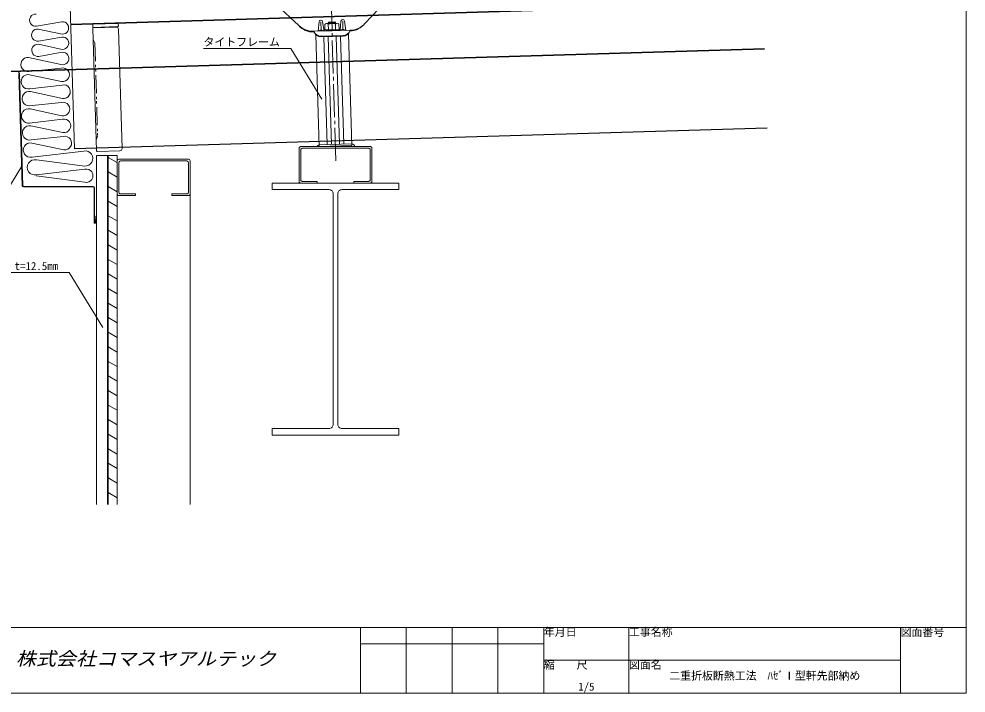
# Model space of a CAD drawing. Units: millimetres at full size, sheet at 1:5; details may follow other scales. Extents: x -3142 to 7368, y -2477 to 957.
# Drawn here: x 3907 to 5209, y -2477 to -1552 of the extents above; entities that cross this region are included whole.
import ezdxf
from ezdxf.enums import TextEntityAlignment as Align

# ---------------------------------------------------------------- set-up
doc = ezdxf.new("R2010")
doc.units = ezdxf.units.MM
doc.header["$LTSCALE"] = 5
doc.linetypes.add('CHAIN2', pattern=[12, 9, -1, 1, -1])
doc.linetypes.add('DOUBLE_CHAIN1', pattern=[8.8, 5, -1, 0.6, -0.6, 0.6, -1])
doc.layers.add('0-0_0', color=7, linetype='Continuous', lineweight=18)
doc.styles.add('HG丸ｺﾞｼｯｸM-PRO', font='')
doc.styles.add('ＭＳ ゴシック', font='')
doc.styles.get('HG丸ｺﾞｼｯｸM-PRO').set_extended_font_data('HG丸ｺﾞｼｯｸM-PRO')
doc.styles.get('ＭＳ ゴシック').set_extended_font_data('MS Gothic')

msp = doc.modelspace()

# ---------------------------------------------------------------- linework, layer by layer
at = {"layer": '0-0_0', "color": 4, "linetype": 'CHAIN2'}
msp.add_line((4342.984, -1746.656), (4332.644, -1402.311), dxfattribs=at)
at = {"layer": '0-0_0'}
for p, q in [((3977.976, -1535.016), (3983.846, -1730.528)), ((3978.696, -1559.005), (4930.231, -1530.432)), ((3978.726, -1560.005), (4930.261, -1531.431)), ((4261.519, -1532.504), (4291.907, -1561.12)), ((4411.452, -1528.002), (4382.836, -1558.389)), ((4322.246, -1555.806), (4322.591, -1567.277)), ((4326.631, -1568.566), (4324.73, -1555.823)), ((4327.545, -1559.535), (4327.771, -1567.031)), ((4329.968, -1558.462), (4344.684, -1558.02)), ((4332.968, -1556.371), (4332.298, -1557.391)), ((4332.298, -1557.391), (4342.294, -1557.091)), ((4332.298, -1557.391), (4332.328, -1558.391)), ((4332.451, -1559.387), (4332.676, -1566.884)), ((4332.968, -1556.371), (4333.028, -1558.37)), ((4341.564, -1556.112), (4341.624, -1558.112)), ((4342.261, -1559.093), (4342.486, -1566.59)), ((4347.167, -1558.946), (4347.392, -1566.442)), ((4348.621, -1567.906), (4349.754, -1555.072)), ((4352.233, -1554.906), (4352.577, -1566.377)), ((4356.618, -1567.666), (4354.717, -1554.923)), ((4312.637, -1568.987), (4362.615, -1567.486)), ((4319.894, -1727.34), (4315.279, -1573.646)), ((4324.841, -1567.738), (4326.631, -1568.566)), ((4326.601, -1567.567), (4326.631, -1568.566)), ((4326.631, -1568.566), (4348.621, -1567.906)), ((4327.771, -1567.031), (4347.392, -1566.442)), ((4350.358, -1566.971), (4348.621, -1567.906)), ((4354.828, -1566.837), (4356.618, -1567.666)), ((4364.874, -1725.989), (4360.258, -1572.295)), ((4322.843, -1575.683), (4352.829, -1574.783)), ((4322.873, -1576.683), (4352.86, -1575.782)), ((4330.814, -1724.511), (4326.372, -1576.578)), ((4332.369, -1576.398), (4336.811, -1724.331)), ((4343.364, -1576.067), (4347.806, -1724.001)), ((4353.803, -1723.821), (4349.361, -1575.887)), ((3639.091, -1631.33), (4931.981, -1592.506)), ((3639.115, -1632.13), (4932.005, -1593.306)), ((3983.828, -1729.928), (4935.364, -1701.355)), ((3983.846, -1730.528), (4935.382, -1701.955)), ((4292.394, -1775.34), (4292.394, -1729.64)), ((4294.394, -1727.34), (4390.394, -1727.34)), ((4388.094, -1729.64), (4296.694, -1729.64)), ((4319.819, -1724.841), (4364.798, -1723.49)), ((4319.894, -1727.34), (4364.874, -1725.989)), ((4392.394, -1729.34), (4392.394, -1775.34)), ((4294.694, -1731.64), (4294.694, -1773.04)), ((4390.094, -1773.04), (4390.094, -1731.64)), ((4044.508, -1744.624), (4140.508, -1744.624)), ((4044.808, -1748.926), (4044.808, -1790.324)), ((4138.208, -1746.924), (4046.808, -1746.924)), ((4140.208, -1790.324), (4140.208, -1748.926)), ((4142.508, -1746.624), (4142.508, -1792.624)), ((4142.508, -1775.103), (4142.508, -2218.792)), ((4255.394, -1777.34), (4429.394, -1777.34)), ((4296.694, -1775.04), (4317.394, -1775.04)), ((4317.394, -1775.04), (4317.394, -1777.34)), ((4067.508, -1794.624), (4044.508, -1794.624)), ((4046.808, -1792.324), (4067.508, -1792.324)), ((4067.508, -1792.324), (4067.508, -1794.624)), ((4117.508, -1792.324), (4138.208, -1792.324)), ((4117.508, -1794.624), (4117.508, -1792.324)), ((4140.508, -1794.624), (4117.508, -1794.624)), ((4339.394, -2108.342), (4339.394, -1792.34)), ((4345.394, -1792.34), (4345.394, -2108.342)), ((4255.394, -2114.34), (4333.394, -2114.34)), ((4255.394, -2123.34), (4255.394, -2114.34)), ((4351.394, -2114.34), (4429.394, -2114.34)), ((4429.394, -2114.34), (4429.394, -2123.34)), ((4429.394, -2123.34), (4255.394, -2123.34)), ((3248.823, -2387.489), (5208.823, -2387.489)), ((4376.605, -2387.489), (4376.605, -2477.489)), ((4439.605, -2387.489), (4439.605, -2477.489)), ((4502.605, -2387.489), (4502.605, -2477.489)), ((4565.605, -2387.489), (4565.605, -2477.489)), ((4628.605, -2387.489), (4628.605, -2477.489)), ((4745.603, -2387.489), (4745.603, -2477.489)), ((5118.823, -2387.489), (5118.823, -2477.489)), ((4628.605, -2409.989), (4376.605, -2409.989)), ((4628.605, -2432.489), (5118.823, -2432.489))]:
    msp.add_line(p, q, dxfattribs=at)
at = {"layer": '0-0_0', "color": 9}
for p, q in [((3931.63, -1561.91), (3966.318, -1555.874)), ((3934.033, -1565.843), (3966.828, -1572.867)), ((3934.212, -1586.822), (3967.007, -1593.845)), ((3966.497, -1576.853), (3934.444, -1582.43)), ((3966.676, -1597.832), (3934.623, -1603.409)), ((3920.466, -1604.819), (3967.186, -1614.824)), ((3965.427, -1619.511), (3921.052, -1624.323)), ((3921.979, -1628.538), (3965.977, -1637.821)), ((3966.724, -1642.701), (3922.361, -1647.935)), ((3923.275, -1651.728), (3967.274, -1661.012)), ((3965.897, -1666.542), (3921.522, -1671.354)), ((3922.738, -1675.63), (3966.447, -1684.852)), ((3967.194, -1689.732), (3921.857, -1695.081)), ((3923.745, -1698.759), (3967.744, -1708.043)), ((3968.503, -1713.345), (3924.127, -1718.156)), ((3925.054, -1722.372), (3969.053, -1731.655)), ((4292.394, -1729.64), (4292.394, -1729.34)), ((3996.758, -1733.354), (3925.437, -1741.769)), ((3997.876, -1753.916), (3931.391, -1745.408)), ((3930.946, -1767.231), (3998.027, -1776.318)), ((3998.005, -1758.214), (3931.609, -1766.011)), ((4042.508, -1775.103), (4042.508, -2218.792)), ((4317.394, -1777.34), (4294.394, -1777.34)), ((4390.394, -1777.34), (4367.394, -1777.34))]:
    msp.add_line(p, q, dxfattribs=at)
at = {"layer": '0-0_0', "color": 5}
for p, q in [((4008.918, -1559.098), (4042.903, -1558.078)), ((4009.098, -1565.096), (4008.918, -1559.098)), ((4044.007, -1561.546), (4043.932, -1559.047)), ((4009.053, -1563.596), (4043.038, -1562.576)), ((4009.068, -1564.096), (4041.054, -1563.136)), ((4009.098, -1565.096), (4014.141, -1733.02)), ((4044.142, -1566.044), (4049.065, -1729.97)), ((3907.407, -1626.874), (3912.034, -1780.959)), ((3908.206, -1626.85), (3912.833, -1780.935)), ((4015.17, -1733.989), (4046.156, -1733.059)), ((4009.608, -1781.905), (3913.833, -1781.905)), ((4009.608, -1782.705), (3913.833, -1782.705)), ((4010.608, -1783.705), (4010.608, -1831.405)), ((4011.408, -1783.705), (4011.408, -1831.405)), ((4013.203, -1831.519), (4013.961, -1822.852))]:
    msp.add_line(p, q, dxfattribs=at)
at = {"layer": '0-0_0', "color": 5, "linetype": 'DOUBLE_CHAIN1'}
for p, q in [((4009.548, -1580.089), (4011.698, -1585.027)), ((4011.698, -1585.027), (4015.539, -1712.969)), ((4013.69, -1718.027), (4015.539, -1712.969))]:
    msp.add_line(p, q, dxfattribs=at)
at = {"layer": '0-0_0', "color": 2}
for p, q in [((4029.508, -1739.624), (4014.108, -1739.624)), ((4014.108, -2218.792), (4014.108, -1739.624)), ((4029.108, -2218.792), (4029.108, -1739.624)), ((4029.508, -2218.792), (4029.508, -1739.624))]:
    msp.add_line(p, q, dxfattribs=at)
at = {"layer": '0-0_0', "color": 4}
for p, q in [((4042.508, -1739.624), (4030.008, -1739.624)), ((4030.008, -2218.792), (4030.008, -1739.624)), ((4042.508, -1749.32), (4030.008, -1742.103)), ((4042.508, -2218.792), (4042.508, -1739.624)), ((4042.508, -1769.32), (4030.008, -1762.103)), ((4042.508, -1789.32), (4030.008, -1782.103)), ((4042.508, -1809.32), (4030.008, -1802.103)), ((4042.508, -1829.32), (4030.008, -1822.103)), ((4042.508, -1849.32), (4030.008, -1842.103)), ((4042.508, -1869.32), (4030.008, -1862.103)), ((4042.508, -1889.32), (4030.008, -1882.103)), ((3976.453, -1900.085), (3803.953, -1900.085)), ((3976.453, -1900.085), (4022.865, -1975.707)), ((4042.508, -1909.32), (4030.008, -1902.103)), ((4042.508, -1929.32), (4030.008, -1922.103)), ((4042.508, -1949.32), (4030.008, -1942.103)), ((4042.508, -1969.32), (4030.008, -1962.103)), ((4042.508, -1989.32), (4030.008, -1982.103)), ((4042.508, -2009.32), (4030.008, -2002.103)), ((4042.508, -2029.32), (4030.008, -2022.103)), ((4042.508, -2049.32), (4030.008, -2042.103)), ((4042.508, -2069.32), (4030.008, -2062.103)), ((4042.508, -2089.32), (4030.008, -2082.103)), ((4042.508, -2109.32), (4030.008, -2102.103)), ((4042.508, -2129.32), (4030.008, -2122.103)), ((4042.508, -2149.32), (4030.008, -2142.103)), ((4042.508, -2169.32), (4030.008, -2162.103)), ((4042.508, -2189.32), (4030.008, -2182.103)), ((4042.508, -2209.32), (4030.008, -2202.103))]:
    msp.add_line(p, q, dxfattribs=at)
at = {"layer": '0-0_0'}
msp.add_lwpolyline([(3248.823, -1082.489), (5208.823, -1082.489), (5208.823, -2477.489), (3248.823, -2477.489)], close=True, dxfattribs=at)
for points in [[(4320.371, -1567.872), (4318.635, -1568.806), (4319.767, -1555.972)], [(4332.968, -1556.371), (4341.564, -1556.112), (4342.294, -1557.091), (4342.324, -1558.091)], [(4326.601, -1567.567), (4348.591, -1566.906), (4348.621, -1567.906)], [(4333.394, -1786.34), (4255.394, -1786.34), (4255.394, -1777.34)], [(4429.394, -1777.34), (4429.394, -1786.34), (4351.394, -1786.34)], [(4367.394, -1777.34), (4367.394, -1775.04), (4388.094, -1775.04)]]:
    msp.add_lwpolyline(points, dxfattribs=at)
at = {"layer": '0-0_0', "color": 4}
for points in [[(4323.62, -1662.016), (4280.932, -1592.462), (4160.932, -1592.462)], [(3911.158, -1753.945), (3865.868, -1827.739), (3775.868, -1827.739)]]:
    msp.add_lwpolyline(points, dxfattribs=at)
at = {"layer": '0-0_0', "color": 9}
msp.add_lwpolyline([(4042.508, -1792.624), (4042.508, -1746.924), (4042.508, -1746.624)], dxfattribs=at)
at = {"layer": '0-0_0', "color": 5}
msp.add_lwpolyline([(4012.406, -1831.449), (4013.164, -1822.782), (4013.961, -1822.852)], dxfattribs=at)
at = {"layer": '0-0_0', "color": 9}
for centre, radius, start, end in [((3930.382, -1553.643), 8.361, 84.26198, 278.57927), ((3967.197, -1564.352), 8.523, 267.51463, 95.92535), ((3933.197, -1574.163), 8.361, 84.26198, 278.57927), ((3933.376, -1595.141), 8.361, 84.26198, 278.57927), ((3967.376, -1585.33), 8.523, 267.51463, 95.92535), ((3967.556, -1606.309), 8.523, 267.51463, 95.92535), ((3919.882, -1614.597), 9.796, 86.57925, 276.86073), ((3967.41, -1628.615), 9.317, 261.15193, 102.28806), ((3920.248, -1638.274), 9.889, 79.91902, 282.33965), ((3921.544, -1661.465), 9.889, 79.91902, 269.86838), ((3968.707, -1651.805), 9.317, 261.15193, 102.28806), ((3920.701, -1685.283), 9.866, 78.08549, 276.72862), ((3967.88, -1675.646), 9.317, 261.15193, 102.28806), ((3969.177, -1698.836), 9.317, 261.15193, 102.28806), ((3922.014, -1708.496), 9.889, 79.91902, 282.33965), ((3970.486, -1722.449), 9.317, 261.15193, 102.28806), ((3923.323, -1732.108), 9.889, 79.91902, 282.33965), ((3998.502, -1743.571), 10.364, 266.53635, 99.68629), ((3929.294, -1755.733), 10.535, 78.52321, 282.69197), ((3999.872, -1767.264), 9.24, 258.47966, 101.65645)]:
    msp.add_arc(centre, radius, start, end, dxfattribs=at)
at = {"layer": '0-0_0', "color": 5}
for centre, radius, start, end in [((4042.933, -1559.077), 1, 1.71996, 91.72003), ((4043.008, -1561.576), 1, 271.71996, 1.71999), ((4041.144, -1566.134), 3, 1.71996, 91.72003), ((3906.407, -1626.904), 1.8, 1.72, 91.71996), ((4046.066, -1730.06), 3, 271.71996, 1.71999), ((4015.14, -1732.99), 1, 181.71996, 271.72003), ((3913.833, -1780.905), 1.8, 181.72001, 270), ((3913.833, -1780.905), 1, 181.72, 270), ((4009.608, -1783.705), 1.8, 0, 90), ((4009.608, -1783.705), 1, 0, 90), ((4011.908, -1831.405), 1.3, 180, 354.99998), ((4011.908, -1831.405), 0.5, 180, 354.99998)]:
    msp.add_arc(centre, radius, start, end, dxfattribs=at)
at = {"layer": '0-0_0'}
for centre, radius, start, end in [((4311.861, -1543.135), 26.864, 222.02898, 271.71999), ((4311.768, -1540.029), 28.971, 226.71999, 271.71999), ((4322.258, -1556.192), 2.5, 8.48358, 174.95641), ((4330.074, -1561.97), 3.51, 47.37413, 136.06584), ((4337.703, -1570.777), 12.542, 68.68497, 114.75502), ((4344.789, -1561.529), 3.51, 47.37413, 136.06584), ((4352.244, -1555.292), 2.5, 8.48358, 174.95641), ((4361.839, -1541.634), 26.864, 271.12619, 321.41101), ((4361.745, -1538.528), 28.971, 271.72, 316.71999), ((4322.565, -1566.437), 10.25, 194.40038, 271.71999), ((4322.524, -1565.045), 10.643, 201.73595, 271.71999), ((4322.741, -1572.275), 5, 65.15494, 118.28503), ((4352.727, -1571.374), 5, 65.15495, 118.28503), ((4352.51, -1564.145), 10.643, 271.72, 341.70403), ((4352.552, -1565.537), 10.25, 271.71999, 349.03961), ((4294.394, -1729.34), 2, 89.99995, 180.00003), ((4296.694, -1731.64), 2, 89.99995, 180.00003), ((4319.894, -1727.34), 2.5, 91.71999, 180), ((4364.798, -1727.34), 3.85, 0, 90), ((4388.094, -1731.64), 2, 0, 90.00003), ((4390.394, -1729.34), 2, 0, 90.00003), ((4044.508, -1746.624), 2, 89.99995, 180.00003), ((4046.809, -1748.925), 2.001, 90.02858, 180.02867), ((4138.207, -1748.925), 2.001, 359.97131, 89.97141), ((4140.508, -1746.624), 2, 0, 90.00003), ((4294.394, -1775.34), 2, 180, 270.00003), ((4296.694, -1773.04), 2, 180, 270.00003), ((4388.094, -1773.04), 2, 269.99995, 0), ((4390.394, -1775.34), 2, 269.99995, 0), ((4044.508, -1792.624), 2, 180, 270.00003), ((4046.808, -1790.324), 2, 180, 270.00003), ((4138.208, -1790.324), 2, 269.99995, 0), ((4140.508, -1792.624), 2, 269.99995, 0), ((4333.394, -1792.34), 6, 0, 90.00003), ((4351.394, -1792.34), 6, 89.99995, 180.00003), ((4333.395, -2108.341), 5.999, 269.9904, 359.99048), ((4351.393, -2108.341), 5.999, 180.00951, 270.00958)]:
    msp.add_arc(centre, radius, start, end, dxfattribs=at)

# ---------------------------------------------------------------- texts
at = {"layer": '0-0_0', "style": 'ＭＳ ゴシック'}
for s, p in [('タイトフレーム', (4160.932, -1592.462)), ('\u3000下地\u3000P.B\u3000t=12.5㎜', (3803.953, -1900.085)), ('年月日', (4628.605, -2402.489)), ('工事名称', (4745.603, -2402.489)), ('図面番号', (5118.823, -2402.489)), ('縮\u3000\u3000尺', (4628.605, -2447.489)), ('図面名', (4745.603, -2447.489)), ('二重折板断熱工法\u3000ﾊｾﾞⅠ型軒先部納め', (4800.963, -2462.489)), ('1/5', (4675.854, -2477.489))]:
    msp.add_text(s, height=11, dxfattribs=at).set_placement(p, align=Align.BOTTOM_LEFT)
at = {"layer": '0-0_0', "color": 3, "style": 'HG丸ｺﾞｼｯｸM-PRO', "oblique": 15, "width": 1.1}
msp.add_text('株式会社コマスヤアルテック', height=18.33, dxfattribs=at).set_placement((3903.167, -2444.989), align=Align.BOTTOM_LEFT)

doc.saveas('drawing.dxf')
